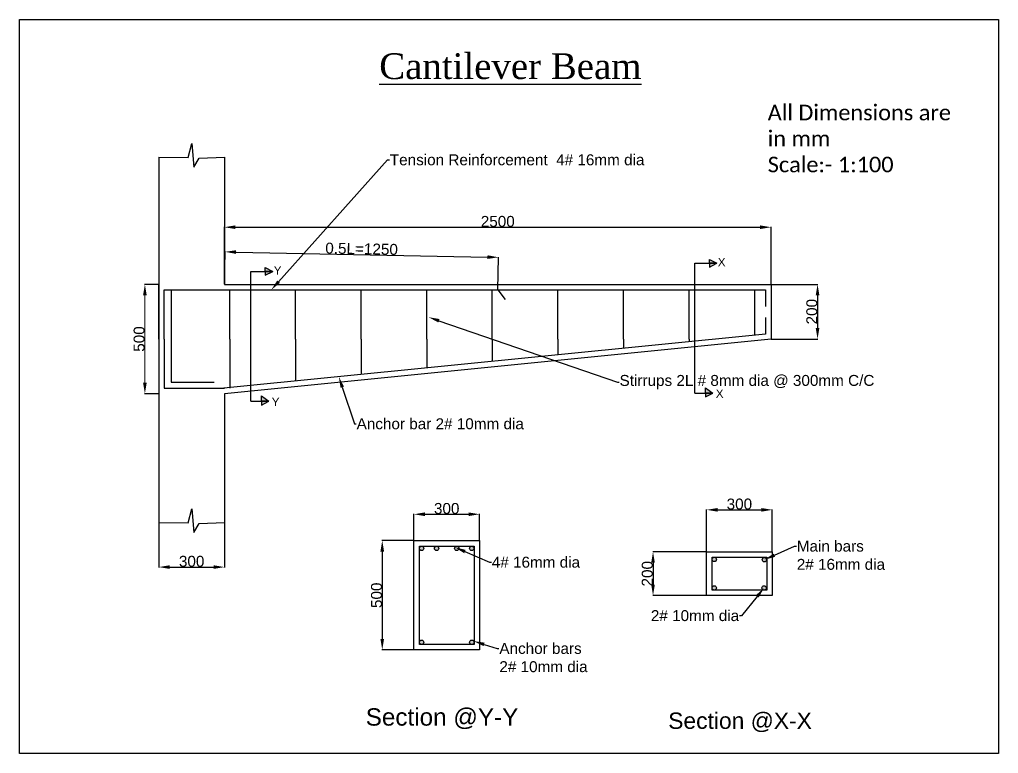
# Model space of a CAD drawing. Header units: millimetres. Extents: x 6235 to 48037, y -18077 to 8615.
# Drawn here: x 39727 to 44204, y -5173 to -1818 of the extents above; entities that cross this region are included whole.
import ezdxf
from ezdxf import colors
from ezdxf.entities.mleader import LeaderData, LeaderLine
from ezdxf.math import Vec2, Vec3

# ---------------------------------------------------------------- set-up
doc = ezdxf.new("R2010")
doc.units = ezdxf.units.MM
doc.header["$LTSCALE"] = 0.25
doc.styles.get("Standard").update_dxf_attribs({"font": 'arial.ttf'})
doc.dimstyles.new('ISO-25', dxfattribs={"dimtxt": 2.5, "dimasz": 2.5, "dimexe": 1.25, "dimexo": 0.625, "dimtad": 1, "dimtxsty": 'Standard', "dimcen": 2.5, "dimadec": 0, "dimazin": 0, "dimtfac": 1, "dimtmove": 0, "dimatfit": 3, "dimfxl": 1, "dimarcsym": 0})

# ---------------------------------------------------------------- blocks, each defined once
blk = doc.blocks.new('*D67')
at = {"color": 0, "lineweight": -2, "transparency": 16777216}
for p, q in [((40664.1, -3028.3), (40664.1, -2766.4)), ((40714.1, -2767.7), (43114.1, -2767.7)), ((43164.1, -3028.3), (43164.1, -2766.4))]:
    blk.add_line(p, q, dxfattribs=at)
at = {"color": 0, "transparency": 16777216}
for points in [[(40714.1, -2759.4), (40714.1, -2776), (40664.1, -2767.7)], [(43114.1, -2759.4), (43114.1, -2776), (43164.1, -2767.7)]]:
    blk.add_solid(points, dxfattribs=at)
at = {"layer": 'Defpoints', "color": 0, "transparency": 16777216}
for p in [(43164.1, -2767.7), (40664.1, -3028.9), (43164.1, -3028.9)]:
    blk.add_point(p, dxfattribs=at)
at = {"color": 0, "transparency": 16777216, "insert": (41914.1, -2741.5), "char_height": 50, "attachment_point": 5}
blk.add_mtext('2500', dxfattribs=at)
blk = doc.blocks.new('*D68')
at = {"color": 0, "lineweight": -2, "transparency": 16777216}
for p, q in [((43164.7, -3028.9), (43377.9, -3028.9)), ((43376.7, -3078.9), (43376.7, -3228.9)), ((43164.7, -3278.9), (43377.9, -3278.9))]:
    blk.add_line(p, q, dxfattribs=at)
at = {"color": 0, "transparency": 16777216}
for points in [[(43368.3, -3078.9), (43385, -3078.9), (43376.7, -3028.9)], [(43368.3, -3228.9), (43385, -3228.9), (43376.7, -3278.9)]]:
    blk.add_solid(points, dxfattribs=at)
at = {"layer": 'Defpoints', "color": 0, "transparency": 16777216}
for p in [(43164.1, -3028.9), (43164.1, -3278.9), (43376.7, -3278.9)]:
    blk.add_point(p, dxfattribs=at)
at = {"color": 0, "transparency": 16777216, "insert": (43350.5, -3153.9), "char_height": 50, "attachment_point": 5, "rotation": 90}
blk.add_mtext('200', dxfattribs=at)
blk = doc.blocks.new('*D69')
at = {"color": 0, "lineweight": -2, "transparency": 16777216}
for p, q in [((40364.1, -4118), (40364.1, -4322.8)), ((40664.1, -4118), (40664.1, -4322.8)), ((40414.1, -4321.6), (40614.1, -4321.6))]:
    blk.add_line(p, q, dxfattribs=at)
at = {"color": 0, "transparency": 16777216}
for points in [[(40414.1, -4313.2), (40414.1, -4329.9), (40364.1, -4321.6)], [(40614.1, -4313.2), (40614.1, -4329.9), (40664.1, -4321.6)]]:
    blk.add_solid(points, dxfattribs=at)
at = {"layer": 'Defpoints', "color": 0, "transparency": 16777216}
for p in [(40364.1, -4117.4), (40664.1, -4117.4), (40664.1, -4321.6)]:
    blk.add_point(p, dxfattribs=at)
at = {"color": 0, "transparency": 16777216, "insert": (40514.1, -4295.4), "char_height": 50, "attachment_point": 5}
blk.add_mtext('300', dxfattribs=at)
blk = doc.blocks.new('*D70')
at = {"color": 0, "lineweight": -2, "transparency": 16777216}
for p, q in [((41530.6, -4199.8), (41530.6, -4078.8)), ((41580.6, -4080.1), (41780.6, -4080.1)), ((41830.6, -4199.8), (41830.6, -4078.8))]:
    blk.add_line(p, q, dxfattribs=at)
at = {"color": 0, "transparency": 16777216}
for points in [[(41580.6, -4071.7), (41580.6, -4088.4), (41530.6, -4080.1)], [(41780.6, -4071.7), (41780.6, -4088.4), (41830.6, -4080.1)]]:
    blk.add_solid(points, dxfattribs=at)
at = {"layer": 'Defpoints', "color": 0, "transparency": 16777216}
for p in [(41830.6, -4080.1), (41530.6, -4200.5), (41830.6, -4200.5)]:
    blk.add_point(p, dxfattribs=at)
at = {"color": 0, "transparency": 16777216, "insert": (41680.6, -4053.9), "char_height": 50, "attachment_point": 5}
blk.add_mtext('300', dxfattribs=at)
blk = doc.blocks.new('*D71')
at = {"color": 0, "lineweight": -2, "transparency": 16777216}
for p, q in [((41530, -4200.5), (41384.6, -4200.5)), ((41385.8, -4250.5), (41385.8, -4650.5)), ((41530, -4700.5), (41384.6, -4700.5))]:
    blk.add_line(p, q, dxfattribs=at)
at = {"color": 0, "transparency": 16777216}
for points in [[(41377.5, -4250.5), (41394.1, -4250.5), (41385.8, -4200.5)], [(41377.5, -4650.5), (41394.1, -4650.5), (41385.8, -4700.5)]]:
    blk.add_solid(points, dxfattribs=at)
at = {"layer": 'Defpoints', "color": 0, "transparency": 16777216}
for p in [(41530.6, -4200.5), (41385.8, -4700.5), (41530.6, -4700.5)]:
    blk.add_point(p, dxfattribs=at)
at = {"color": 0, "transparency": 16777216, "insert": (41359.7, -4450.5), "char_height": 50, "attachment_point": 5, "rotation": 90}
blk.add_mtext('500', dxfattribs=at)
blk = doc.blocks.new('*D73')
at = {"color": 0, "lineweight": -2, "transparency": 16777216}
for p, q in [((42869.1, -4251.3), (42869.1, -4058.6)), ((42919.1, -4059.8), (43119.1, -4059.8)), ((43169.1, -4251.3), (43169.1, -4058.6))]:
    blk.add_line(p, q, dxfattribs=at)
at = {"color": 0, "transparency": 16777216}
for points in [[(42919.1, -4051.5), (42919.1, -4068.2), (42869.1, -4059.8)], [(43119.1, -4051.5), (43119.1, -4068.2), (43169.1, -4059.8)]]:
    blk.add_solid(points, dxfattribs=at)
at = {"layer": 'Defpoints', "color": 0, "transparency": 16777216}
for p in [(43169.1, -4059.8), (42869.1, -4252), (43169.1, -4252)]:
    blk.add_point(p, dxfattribs=at)
at = {"color": 0, "transparency": 16777216, "insert": (43019.1, -4033.7), "char_height": 50, "attachment_point": 5}
blk.add_mtext('300', dxfattribs=at)
blk = doc.blocks.new('*D74')
at = {"color": 0, "lineweight": -2, "transparency": 16777216}
for p, q in [((42868.4, -4252), (42622.9, -4252)), ((42624.2, -4302), (42624.2, -4402)), ((42868.4, -4452), (42622.9, -4452))]:
    blk.add_line(p, q, dxfattribs=at)
at = {"color": 0, "transparency": 16777216}
for points in [[(42615.9, -4302), (42632.5, -4302), (42624.2, -4252)], [(42615.9, -4402), (42632.5, -4402), (42624.2, -4452)]]:
    blk.add_solid(points, dxfattribs=at)
at = {"layer": 'Defpoints', "color": 0, "transparency": 16777216}
for p in [(42869.1, -4252), (42624.2, -4452), (42869.1, -4452)]:
    blk.add_point(p, dxfattribs=at)
at = {"color": 0, "transparency": 16777216, "insert": (42598, -4352), "char_height": 50, "attachment_point": 5, "rotation": 90}
blk.add_mtext('200', dxfattribs=at)
blk = doc.blocks.new('*D75')
at = {"color": 0, "lineweight": -2, "transparency": 16777216}
for p, q in [((40363.4, -3028.9), (40299, -3028.9)), ((40363.4, -3528.9), (40299, -3528.9))]:
    blk.add_line(p, q, dxfattribs=at)
at = {"color": 0, "lineweight": 9, "transparency": 16777216}
blk.add_line((40300.3, -3078.9), (40300.3, -3478.9), dxfattribs=at)
at = {"color": 0, "transparency": 16777216}
for points in [[(40291.9, -3078.9), (40308.6, -3078.9), (40300.3, -3028.9)], [(40291.9, -3478.9), (40308.6, -3478.9), (40300.3, -3528.9)]]:
    blk.add_solid(points, dxfattribs=at)
at = {"layer": 'Defpoints', "color": 0, "transparency": 16777216}
for p in [(40364.1, -3028.9), (40300.3, -3528.9), (40364.1, -3528.9)]:
    blk.add_point(p, dxfattribs=at)
at = {"color": 0, "transparency": 16777216, "insert": (40274.1, -3278.9), "char_height": 50, "attachment_point": 5, "rotation": 90}
blk.add_mtext('500', dxfattribs=at)
blk = doc.blocks.new('*D79')
at = {"color": 0, "lineweight": -2, "transparency": 16777216}
for p, q in [((40664.1, -3028.3), (40667.1, -2879)), ((40717, -2881.3), (41867, -2904.3)), ((41914.1, -3053.3), (41917.1, -2904))]:
    blk.add_line(p, q, dxfattribs=at)
at = {"color": 0, "transparency": 16777216}
for points in [[(40717.2, -2872.9), (40716.9, -2889.6), (40667, -2880.3)], [(41867.2, -2895.9), (41866.9, -2912.6), (41917, -2905.3)]]:
    blk.add_solid(points, dxfattribs=at)
at = {"layer": 'Defpoints', "color": 0, "transparency": 16777216}
for p in [(41917, -2905.3), (40664.1, -3028.9), (41914.1, -3053.9)]:
    blk.add_point(p, dxfattribs=at)
at = {"color": 0, "transparency": 16777216, "insert": (41291.4, -2866.6), "char_height": 50, "attachment_point": 5, "rotation": 358.8542}
blk.add_mtext('0.5L=1250', dxfattribs=at)

msp = doc.modelspace()

# ---------------------------------------------------------------- hatches: boundary and pattern name
h = msp.add_hatch(color=256)
h.dxf.hatch_style = 1
h.paths.add_polyline_path([(40851.017, -2952.302), (40851.017, -2970.121), (40885.976, -2970.121)])
h.paths.add_polyline_path([(40885.976, -2970.121), (40851.017, -2970.121), (40851.017, -2987.121)])
h.paths.add_polyline_path([(40832.914, -3539.368), (40832.914, -3563.35), (40866.576, -3563.35)])
h.paths.add_polyline_path([(40866.576, -3563.35), (40833.309, -3563.35), (40833.309, -3581.091)])
h = msp.add_hatch(color=256)
h.dxf.hatch_style = 1
h.paths.add_polyline_path([(42881.697, -2914.852), (42881.697, -2932.671), (42916.656, -2932.671)])
h.paths.add_polyline_path([(42916.656, -2932.671), (42881.697, -2932.671), (42881.697, -2949.671)])
h.paths.add_polyline_path([(42863.594, -3501.918), (42863.594, -3525.9), (42897.256, -3525.9)])
h.paths.add_polyline_path([(42897.256, -3525.9), (42863.989, -3525.9), (42863.989, -3543.641)])
h = msp.add_hatch(color=256)
h.dxf.hatch_style = 1
h.paths.add_polyline_path([(41575.606, -4236.321, 1), (41555.606, -4236.321, 1)])
h.paths.add_polyline_path([(41644.209, -4236.369, 1), (41624.209, -4236.369, 1)])
h.paths.add_polyline_path([(41736.45, -4235.877, 1), (41716.45, -4235.877, 1)])
h.paths.add_polyline_path([(41805.013, -4236.369, 1), (41785.013, -4236.369, 1)])
h.paths.add_polyline_path([(41555.606, -4665.462, 1), (41575.606, -4665.462, 1)])
h.paths.add_polyline_path([(41785.509, -4665.462, 1), (41805.509, -4665.462, 1)])
h = msp.add_hatch(color=256)
h.dxf.hatch_style = 1
h.paths.add_polyline_path([(42914.058, -4286.784, 0.3584291), (42905.987, -4276.972), (42902.129, -4276.972, 0.3584291), (42894.058, -4286.784, 1)])
h.paths.add_polyline_path([(42914.058, -4416.972, 1), (42894.058, -4416.972, 1)])
h.paths.add_polyline_path([(43143.308, -4287.834, 1), (43123.308, -4287.834, 1)])
h.paths.add_polyline_path([(43122.257, -4416.972, 1), (43142.257, -4416.972, 1)])

# ---------------------------------------------------------------- linework, layer by layer
for p, q in [((40498.499, -2449.212), (40515.402, -2385.029)), ((40515.402, -2385.029), (40524.416, -2493.127)), ((40364.067, -2447.182), (40364.067, -4117.392)), ((40364.067, -2447.182), (40498.499, -2449.212)), ((40524.416, -2493.127), (40549.206, -2451.464)), ((40549.206, -2451.464), (40664.067, -2447.182)), ((40664.067, -2447.182), (40664.067, -3028.896)), ((40851.017, -2970.121), (40851.017, -2952.302)), ((40851.017, -2952.302), (40885.976, -2970.121)), ((42815.774, -3525.9), (42815.774, -2932.671)), ((42815.774, -2932.671), (42916.656, -2932.671)), ((42881.697, -2932.671), (42881.697, -2914.852)), ((42881.697, -2914.852), (42916.656, -2932.671)), ((42916.656, -2932.671), (42881.697, -2932.671)), ((42881.697, -2932.671), (42881.697, -2932.671)), ((42881.697, -2932.671), (42881.697, -2949.671)), ((42881.697, -2949.671), (42916.656, -2932.671)), ((40785.094, -3563.35), (40785.094, -2970.121)), ((40785.094, -2970.121), (40885.976, -2970.121)), ((40885.976, -2970.121), (40851.017, -2970.121)), ((40851.017, -2970.121), (40851.017, -2970.121)), ((40851.017, -2970.121), (40851.017, -2987.121)), ((40851.017, -2987.121), (40885.976, -2970.121)), ((40364.067, -3278.896), (40364.067, -3028.896)), ((40664.067, -3028.896), (43164.067, -3028.896)), ((43164.067, -3028.896), (43164.067, -3278.896)), ((40389.067, -3053.896), (40664.067, -3053.896)), ((40389.067, -3278.896), (40389.067, -3053.896)), ((40419.929, -3053.896), (40419.929, -3476.664)), ((40664.067, -3053.896), (43139.067, -3053.896)), ((40689.067, -3278.896), (40689.067, -3053.896)), ((40989.067, -3278.896), (40989.067, -3053.896)), ((41289.067, -3278.896), (41289.067, -3053.896)), ((41589.067, -3278.896), (41589.067, -3053.896)), ((41889.067, -3278.896), (41889.067, -3053.896)), ((41914.065, -3053.896), (41947.999, -3098.239)), ((42189.067, -3278.896), (42189.067, -3053.896)), ((42489.067, -3278.896), (42489.067, -3053.896)), ((42789.067, -3278.896), (42789.067, -3053.896)), ((43089.067, -3261.271), (43089.067, -3053.896)), ((43139.067, -3053.896), (43139.067, -3130.083)), ((43139.067, -3180.083), (43139.067, -3256.271)), ((43139.067, -3256.271), (40661.579, -3504.02)), ((40364.067, -3278.896), (40364.067, -3528.896)), ((40389.067, -3278.896), (40389.067, -3503.896)), ((43164.067, -3278.896), (40664.067, -3528.896)), ((40689.067, -3278.896), (40689.067, -3503.896)), ((40989.067, -3278.896), (40989.067, -3471.271)), ((41289.067, -3278.896), (41289.067, -3441.271)), ((41589.067, -3278.896), (41589.067, -3411.271)), ((41889.067, -3278.896), (41889.067, -3381.271)), ((42189.067, -3278.896), (42189.067, -3351.271)), ((42489.067, -3278.896), (42489.067, -3321.271)), ((42789.067, -3278.896), (42789.067, -3291.271)), ((40419.929, -3476.664), (40617.043, -3476.664)), ((40389.067, -3503.896), (40664.067, -3503.896)), ((40664.067, -3528.896), (40664.067, -4117.392)), ((42815.774, -3525.9), (42897.256, -3525.9)), ((42863.594, -3525.9), (42863.594, -3501.918)), ((42863.594, -3501.918), (42897.256, -3525.9)), ((42897.256, -3525.9), (42863.989, -3525.9)), ((42863.989, -3525.9), (42863.989, -3543.641)), ((42863.989, -3543.641), (42897.256, -3525.9)), ((40785.094, -3563.35), (40866.576, -3563.35)), ((40832.914, -3563.35), (40832.914, -3539.368)), ((40832.914, -3539.368), (40866.576, -3563.35)), ((40866.576, -3563.35), (40833.309, -3563.35)), ((40833.309, -3563.35), (40833.309, -3581.091)), ((40833.309, -3581.091), (40866.576, -3563.35)), ((40498.499, -4119.422), (40515.402, -4055.238)), ((40515.402, -4055.238), (40524.416, -4163.336)), ((40364.067, -4117.392), (40498.499, -4119.422)), ((40549.206, -4121.674), (40664.067, -4117.392)), ((40524.416, -4163.336), (40549.206, -4121.674)), ((41530.606, -4200.462), (41830.606, -4200.462)), ((41530.606, -4700.462), (41530.606, -4200.462)), ((41830.606, -4200.462), (41830.606, -4700.462)), ((41555.606, -4225.462), (41805.606, -4225.462)), ((41555.606, -4675.462), (41555.606, -4225.462)), ((41805.606, -4225.462), (41805.606, -4675.462)), ((42869.058, -4251.972), (43169.058, -4251.972)), ((42869.058, -4451.972), (42869.058, -4251.972)), ((43169.058, -4251.972), (43169.058, -4451.972)), ((42894.058, -4426.972), (42894.058, -4276.972)), ((42894.058, -4276.972), (43144.058, -4276.972)), ((43144.058, -4276.972), (43144.058, -4426.972)), ((43144.058, -4426.972), (42894.058, -4426.972)), ((43169.058, -4451.972), (42869.058, -4451.972)), ((41805.606, -4675.462), (41555.606, -4675.462)), ((41830.606, -4700.462), (41530.606, -4700.462))]:
    msp.add_line(p, q)
msp.add_lwpolyline([(39727.173, -1818.412), (44203.775, -1818.412), (44203.775, -5173.466), (39727.173, -5173.466)], close=True)
for centre in [(41565.606, -4236.321), (41634.209, -4236.369), (41726.45, -4235.877), (41795.013, -4236.369), (42904.058, -4286.784), (43133.308, -4287.834), (42904.058, -4416.972), (43132.257, -4416.972), (41565.606, -4665.462), (41795.509, -4665.462)]:
    msp.add_circle(centre, 10)

# ---------------------------------------------------------------- texts
at = {"attachment_point": 1}
for s, width, gutter_width, insert, char_height in [('{\\fTimes New Roman|b0|i0|c0|p18;\\LCantilever Beam}', 4694.27108, 588.465, (41371.923, -1972.457), 117.69307), ('X', 90.70765, 191.008, (42920.186, -2908.398), 38.202), ('Y', 90.70765, 191.008, (40889.506, -2945.848), 38.202), ('X', 90.70765, 191.008, (42911.06, -3509.767), 38.202), ('Y', 90.70765, 191.008, (40880.38, -3547.217), 38.202), ('Section @Y-Y', 1358.96827, 19.841, (41310.225, -4967.068), 79.3656), ('Section @X-X', 1279.02932, 18.674, (42693.652, -4986.554), 74.69706)]:
    msp.add_mtext_dynamic_manual_height_columns(s, width=width, gutter_width=gutter_width, heights=[0], dxfattribs=dict(at, insert=insert, char_height=char_height))
at = {"lineweight": 5, "insert": (43148.674, -2207.774), "char_height": 71.25272, "attachment_point": 1}
msp.add_mtext_dynamic_manual_height_columns('{\\fCalibri|b0|i0|c0|p34;All Dimensions are in mm\\PScale:- 1:100}', width=874.49672, gutter_width=11.133, heights=[0], dxfattribs=at)

# ---------------------------------------------------------------- dimensions: what is measured, and where the dimension line sits
for base, p1, p2, picture, middle in [((43164.067, -2767.692), (40664.067, -3028.896), (43164.067, -3028.896), '*D67', (41914.067, -2767.692)), ((41830.606, -4080.053), (41530.606, -4200.462), (41830.606, -4200.462), '*D70', (41680.606, -4080.053))]:
    dim = msp.add_linear_dim(base=base, p1=p1, p2=p2, dimstyle='ISO-25', override={"dimtxt": 50, "dimasz": 50})
    dim.commit()
    dim.dimension.update_dxf_attribs({"geometry": picture, "text_midpoint": middle, "dimtype": 160})
dim = msp.add_linear_dim(base=(41917.037, -2905.269), p1=(40664.067, -3028.896), p2=(41914.065, -3053.896), angle=358.854235, text='0.5L=1250', dimstyle='ISO-25', override={"dimtxt": 50, "dimasz": 50})
dim.commit()
dim.dimension.update_dxf_attribs({"geometry": '*D79', "text_midpoint": (41290.907, -2892.747), "dimtype": 161})
for base, p1, p2, override, picture, middle in [((40300.275, -3528.896), (40364.067, -3028.896), (40364.067, -3528.896), {"dimtxt": 50, "dimasz": 50, "dimlwd": 9}, '*D75', (40274.122, -3278.896)), ((41385.806, -4700.462), (41530.606, -4200.462), (41530.606, -4700.462), {"dimtxt": 50, "dimasz": 50}, '*D71', (41359.653, -4450.462)), ((42624.195, -4451.972), (42869.058, -4251.972), (42869.058, -4451.972), {"dimtxt": 50, "dimasz": 50}, '*D74', (42598.041, -4351.972))]:
    dim = msp.add_linear_dim(base=base, p1=p1, p2=p2, angle=90, dimstyle='ISO-25', override=override)
    dim.commit()
    dim.dimension.update_dxf_attribs({"geometry": picture, "text_midpoint": middle})
dim = msp.add_linear_dim(base=(43376.683, -3278.896), p1=(43164.067, -3028.896), p2=(43164.067, -3278.896), angle=90, text='200', dimstyle='ISO-25', override={"dimtxt": 50, "dimasz": 50})
dim.commit()
dim.dimension.update_dxf_attribs({"geometry": '*D68', "text_midpoint": (43350.529, -3153.896)})
for base, p1, p2, picture, middle in [((43169.058, -4059.845), (42869.058, -4251.972), (43169.058, -4251.972), '*D73', (43019.058, -4033.674)), ((40664.067, -4321.563), (40364.067, -4117.392), (40664.067, -4117.392), '*D69', (40514.067, -4295.393))]:
    dim = msp.add_linear_dim(base=base, p1=p1, p2=p2, dimstyle='ISO-25', override={"dimtxt": 50, "dimasz": 50})
    dim.commit()
    dim.dimension.update_dxf_attribs({"geometry": picture, "text_midpoint": middle})

# ---------------------------------------------------------------- leaders
ml = msp.add_multileader_mtext('Standard')
ml.set_content('Tension Reinforcement  4# 16mm dia', color=256)
ml.set_leader_properties()
ml.build(insert=Vec2(0, 0))
ml.multileader.update_dxf_attribs({"arrow_head_size": 50})
ctx = ml.context
ctx.base_point, ctx.char_height, ctx.arrow_head_size, ctx.plane_origin = Vec3(41418.385, -2459.828), 50, 50, Vec3(40878.408, -3053.896)
notes = []
notes.append((ctx, [(0, (1, 1, 0), (41410.385, -2459.828), (1, 0), 8, [(0, [(40878.408, -3053.896)], 0, [])])]))
ctx.mtext.insert, ctx.mtext.flow_direction = Vec3(41420.385, -2434.402), 5
ml = msp.add_multileader_mtext('Standard')
ml.set_content('Stirrups 2L # 8mm dia @ 300mm C/C', color=256)
ml.set_leader_properties()
ml.build(insert=Vec2(0, 0))
ml.multileader.update_dxf_attribs({"arrow_head_size": 50})
ctx = ml.context
ctx.base_point, ctx.char_height, ctx.arrow_head_size, ctx.plane_origin = Vec3(42469.042, -3475.506), 50, 50, Vec3(41597.526, -3179.003)
notes.append((ctx, [(0, (1, 1, 0), (42461.042, -3475.506), (1, 0), 8, [(0, [(41597.526, -3179.003)], 0, [])])]))
ctx.mtext.insert, ctx.mtext.flow_direction = Vec3(42471.042, -3443.156), 5
ml = msp.add_multileader_mtext('Standard')
ml.set_content('Anchor bar 2# 10mm dia', color=256)
ml.set_leader_properties()
ml.build(insert=Vec2(0, 0))
ml.multileader.update_dxf_attribs({"arrow_head_size": 50})
ctx = ml.context
ctx.base_point, ctx.char_height, ctx.arrow_head_size, ctx.plane_origin = Vec3(41266.622, -3666.728), 50, 50, Vec3(41187.099, -3451.468)
notes.append((ctx, [(0, (1, 1, 0), (41258.622, -3666.728), (1, 0), 8, [(0, [(41187.099, -3451.468)], 0, [])])]))
ctx.mtext.insert, ctx.mtext.flow_direction = Vec3(41268.622, -3641.302), 5
ml = msp.add_multileader_mtext('Standard')
ml.set_content('Main bars\\P2# 16mm dia', color=256)
ml.set_leader_properties()
ml.build(insert=Vec2(0, 0))
ml.multileader.update_dxf_attribs({"arrow_head_size": 50})
ctx = ml.context
ctx.base_point, ctx.char_height, ctx.arrow_head_size, ctx.plane_origin = Vec3(43279.615, -4226.067), 50, 50, Vec3(43133.308, -4287.834)
notes.append((ctx, [(0, (1, 1, 0), (43271.615, -4226.067), (1, 0), 8, [(0, [(43133.308, -4287.834)], 0, [])])]))
ctx.mtext.insert, ctx.mtext.flow_direction = Vec3(43281.615, -4200.641), 5
ml = msp.add_multileader_mtext('Standard')
ml.set_content('4# 16mm dia', color=256)
ml.set_leader_properties()
ml.build(insert=Vec2(0, 0))
ml.multileader.update_dxf_attribs({"arrow_head_size": 50})
ctx = ml.context
ctx.base_point, ctx.char_height, ctx.arrow_head_size, ctx.plane_origin = Vec3(41884.797, -4299.566), 50, 50, Vec3(41717.899, -4230.691)
notes.append((ctx, [(0, (1, 1, 0), (41876.797, -4299.566), (1, 0), 8, [(0, [(41717.899, -4230.691)], 0, [])])]))
ctx.mtext.insert, ctx.mtext.flow_direction = Vec3(41886.797, -4274.14), 5
ml = msp.add_multileader_mtext('Standard')
ml.set_content('2# 10mm dia', color=256)
ml.set_leader_properties()
ml.build(insert=Vec2(0, 0))
ml.multileader.update_dxf_attribs({"arrow_head_size": 50})
ctx = ml.context
ctx.base_point, ctx.char_height, ctx.arrow_head_size, ctx.plane_origin = Vec3(42617.277, -4543.828), 50, 50, Vec3(43132.257, -4416.972)
ctx.text_align_type = 2
notes.append((ctx, [(0, (1, 1, 0), (43028.049, -4543.828), (-1, 0), 8, [(0, [(43132.257, -4416.972)], 0, [])])]))
ctx.mtext.insert, ctx.mtext.alignment, ctx.mtext.flow_direction = Vec3(43018.049, -4518.402), 3, 5
ml = msp.add_multileader_mtext('Standard')
ml.set_content('Anchor bars\\P2# 10mm dia', color=256)
ml.set_leader_properties()
ml.build(insert=Vec2(0, 0))
ml.multileader.update_dxf_attribs({"arrow_head_size": 50})
ctx = ml.context
ctx.base_point, ctx.char_height, ctx.arrow_head_size, ctx.plane_origin = Vec3(41919.406, -4693.825), 50, 50, Vec3(41803.911, -4660.039)
notes.append((ctx, [(0, (1, 1, 0), (41911.406, -4693.825), (1, 0), 8, [(0, [(41803.911, -4660.039)], 0, [])])]))
ctx.mtext.insert, ctx.mtext.flow_direction = Vec3(41921.406, -4668.399), 5
for ctx, leaders in notes:
    for number, flags, end, landing, length, lines in leaders:
        leader = LeaderData()
        leader.index, (leader.has_last_leader_line, leader.has_dogleg_vector, leader.attachment_direction) = number, flags
        leader.last_leader_point, leader.dogleg_vector, leader.dogleg_length = Vec3(end), Vec3(landing), length
        for number, points, colour, breaks in lines:
            line = LeaderLine()
            line.index, line.vertices, line.color, line.breaks = number, Vec3.list(points), colors.encode_raw_color(colour), breaks
            leader.lines.append(line)
        ctx.leaders.append(leader)

doc.saveas('drawing.dxf')
